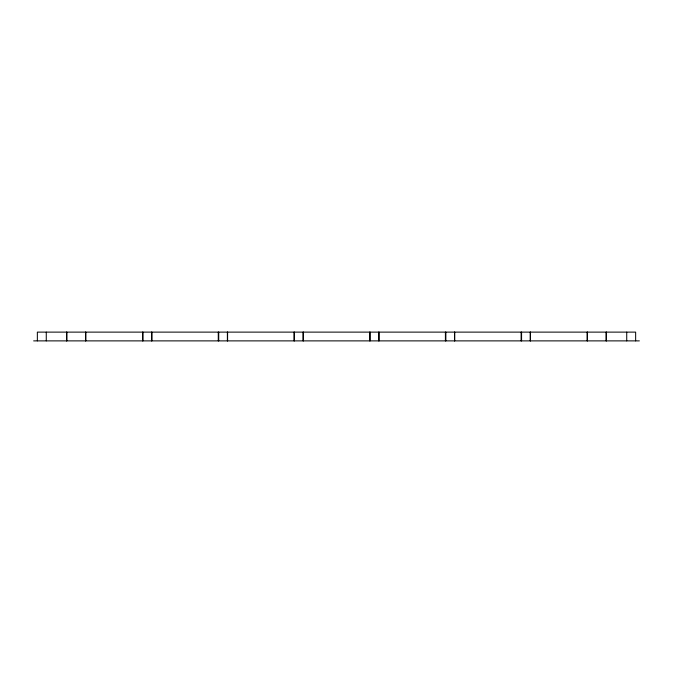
<?xml version="1.0" encoding="UTF-8"?>
<svg xmlns="http://www.w3.org/2000/svg" width="673" height="673" viewBox="0 0 673 673"><rect width="100%" height="100%" fill="white"/><g stroke="black" fill="none" stroke-linecap="round" stroke-linejoin="round"><path stroke-width="1.01" d="M33.65 340.883L639.35 340.883M635.649 340.883L635.649 332.117L37.352 332.117L37.352 340.883M626.731 332.117L626.731 340.883M606.323 332.117L606.323 340.883M606.163 332.117L606.163 340.883M587.361 332.117L587.361 340.883M587.201 332.117L587.201 340.883M530.442 332.117L530.442 340.883M530.231 332.117L530.231 340.883M521.575 332.117L521.575 340.883M521.121 332.117L521.121 340.883M454.729 332.117L454.729 340.883M454.519 332.117L454.519 340.883M445.863 332.117L445.863 340.883M445.408 332.117L445.408 340.883M379.017 332.117L379.017 340.883M378.806 332.117L378.806 340.883M370.15 332.117L370.15 340.883M369.696 332.117L369.696 340.883M303.304 332.117L303.304 340.883M303.094 332.117L303.094 340.883M294.438 332.117L294.438 340.883M293.983 332.117L293.983 340.883M227.592 332.117L227.592 340.883M227.381 332.117L227.381 340.883M218.725 332.117L218.725 340.883M218.271 332.117L218.271 340.883M151.879 332.117L151.879 340.883M151.669 332.117L151.669 340.883M143.013 332.117L143.013 340.883M142.558 332.117L142.558 340.883M85.782 332.117L85.782 340.883M85.622 332.117L85.622 340.883M66.812 332.117L66.812 340.883M66.652 332.117L66.652 340.883M46.269 332.117L46.269 340.883"/></g></svg>
